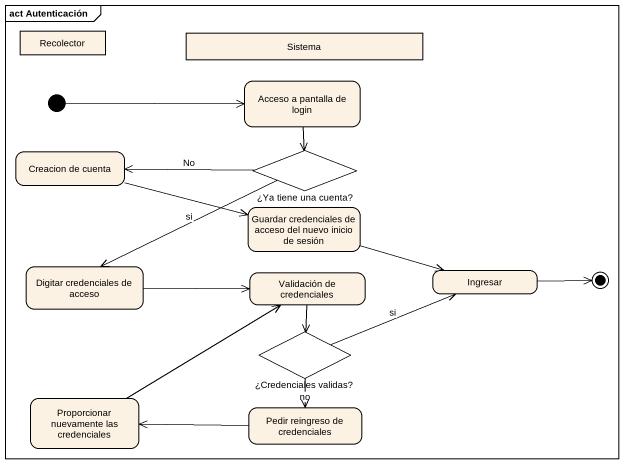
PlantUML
@startuml
mainframe act Autenticación
hide empty description
state Recolector <<object>>
state Sistema <<object>>
state "Acceso a pantalla de login" as Acceso_a_pantalla_de_login
state "¿Ya tiene una cuenta?" as Ya_tiene_una_cuenta <<choice>>
state "Creacion de cuenta" as Creacion_de_cuenta
state "Guardar credenciales de acceso del nuevo inicio de sesión" as Guardar_credenciales_de
state "Digitar credenciales de acceso" as Digitar_credenciales_de
state "Validación de credenciales" as Validación_de_credenciales
state Ingresar
state "¿Credenciales validas?" as Credenciales_validas <<choice>>
state "Proporcionar nuevamente las credenciales" as Proporcionar_nuevamente_las
state "Pedir reingreso de credenciales" as Pedir_reingreso_de
[*] -right-> Acceso_a_pantalla_de_login
Acceso_a_pantalla_de_login --> Ya_tiene_una_cuenta
Ya_tiene_una_cuenta -left-> Creacion_de_cuenta : No
Ya_tiene_una_cuenta -left-> Digitar_credenciales_de : si
Creacion_de_cuenta -right-> Guardar_credenciales_de
Guardar_credenciales_de -right-> Ingresar
Digitar_credenciales_de -right-> Validación_de_credenciales
Validación_de_credenciales --> Credenciales_validas
Credenciales_validas -right-> Ingresar : si
Credenciales_validas --> Pedir_reingreso_de : no
Proporcionar_nuevamente_las -up-> Validación_de_credenciales
Pedir_reingreso_de -left-> Proporcionar_nuevamente_las
Ingresar -right-> [*]
@enduml
